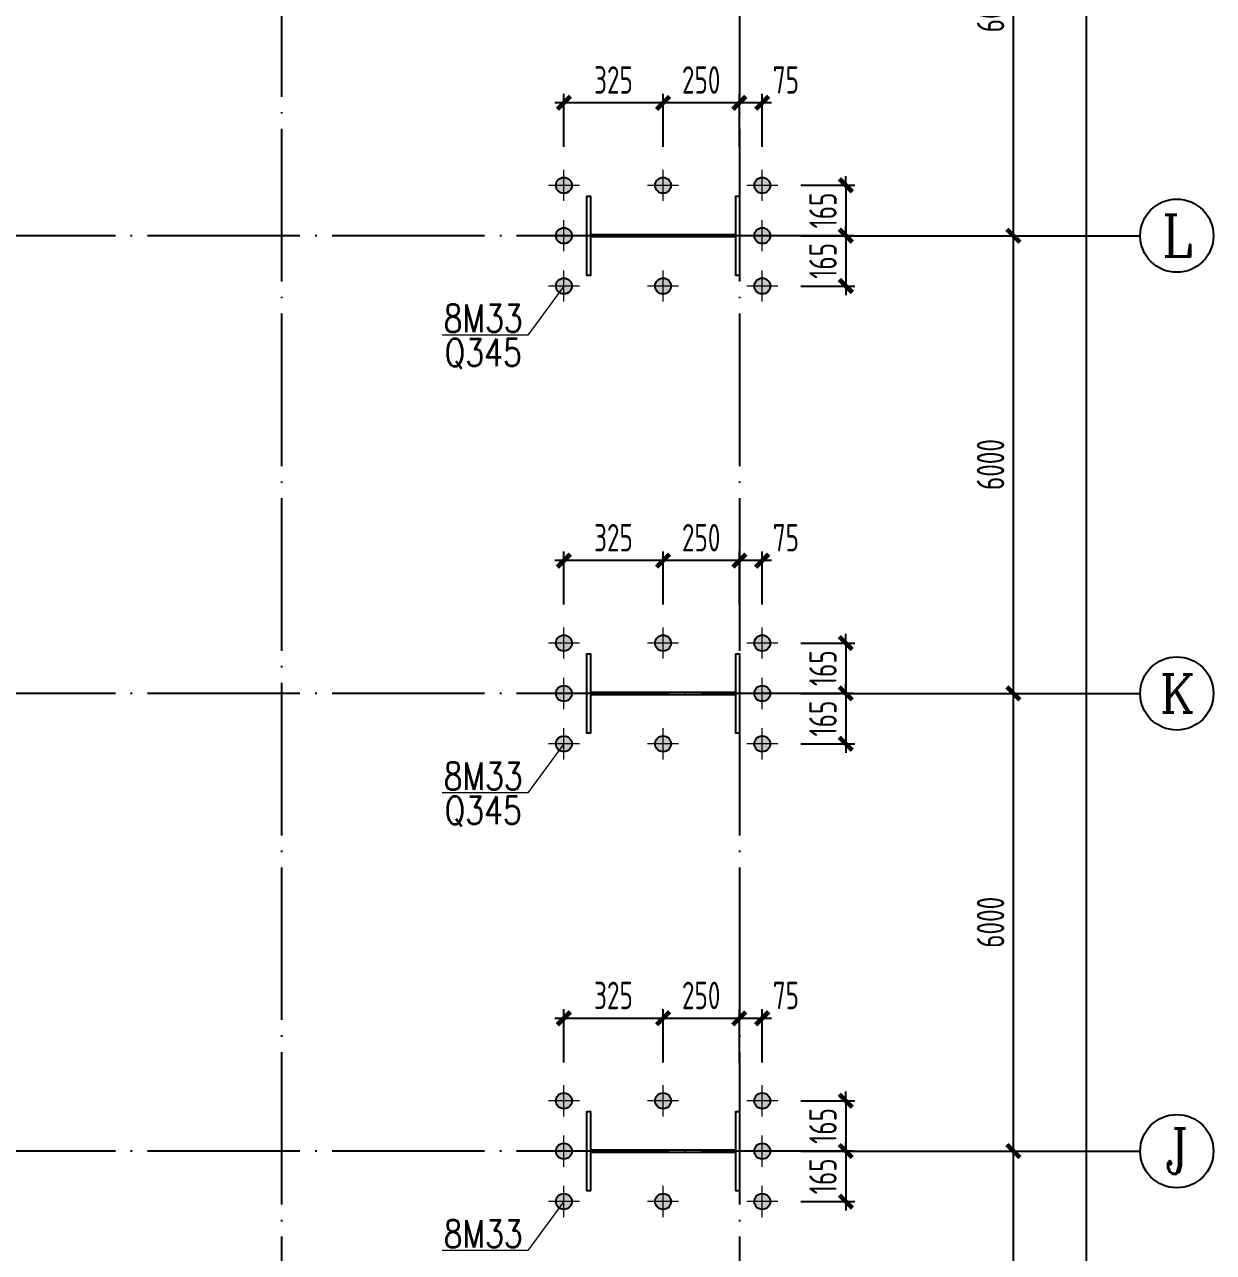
# Model space of a CAD drawing. Extents: x -1389621 to 57380, y -92505 to 283644.
# Drawn here: x -346033 to -330448, y 123739 to 139834 of the extents above; entities that cross this region are included whole.
import ezdxf
from ezdxf.enums import TextEntityAlignment as Align

# ---------------------------------------------------------------- set-up
doc = ezdxf.new("R2010")
doc.units = 0
doc.header["$LTSCALE"] = 100
doc.header["$MEASUREMENT"] = 0
doc.linetypes.add('CENTERX2', pattern=[101.6, 63.5, -12.7, 12.7, -12.7])
doc.linetypes.add('DOTE', pattern=[2.42, 2, -0.2, 0.02, -0.2])
doc.layers.get('0').update_dxf_attribs({"linetype": 'CONTINUOUS'})
doc.layers.get('Defpoints').update_dxf_attribs({"linetype": 'CONTINUOUS'})
for name, color, linetype in [('11000', 4, 'CONTINUOUS'), ('AXIS', 3, 'CONTINUOUS'), ('AXIS_TEXT', 7, 'CONTINUOUS'), ('DIM', 3, 'CONTINUOUS'), ('DOTE', 1, 'DOTE'), ('PUB_DIM', 3, 'CONTINUOUS'), ('柱子', 3, 'CONTINUOUS')]:
    doc.layers.add(name, color=color, linetype=linetype)
doc.layers.add('PUB_TEXT', color=7, linetype='CONTINUOUS', lineweight=15)
doc.layers.add('轴线', color=1, linetype='CENTERX2', lineweight=13)
doc.styles.add('_TCH_AXIS', font='COMPLEX', dxfattribs={"bigfont": 'GBCBIG'})
doc.styles.add('COMPLEX', font='COMPLEX')
doc.styles.add('hztxt', font='txt', dxfattribs={"width": 0.7, "height": 10, "bigfont": 'hztxt.shx'})
doc.styles.add('TSSD_Dimension', font='tssdeng.shx', dxfattribs={"width": 0.7, "bigfont": 'hztxt.shx'})
doc.dimstyles.new('TSSD_100_100', dxfattribs={"dimtxt": 300, "dimasz": 100, "dimexe": 100, "dimexo": 250, "dimgap": 100, "dimtad": 1, "dimdec": 0, "dimzin": 0, "dimdsep": 46, "dimtxsty": 'TSSD_Dimension', "dimblk": 'ARCHTICK', "dimblk1": 'ARCHTICK', "dimblk2": 'ARCHTICK', "dimcen": 0, "dimdle": 100, "dimclrt": 7, "dimadec": 0, "dimazin": 0, "dimtfac": 1, "dimtdec": 0, "dimtix": 1, "dimtmove": 2, "dimatfit": 3, "dimfxl": 0, "dimtolj": 1, "dimtzin": 0, "dimarcsym": 0})

# ---------------------------------------------------------------- blocks, each defined once
blk = doc.blocks.new('_ArchTick')
at = {"color": 0, "linetype": 'ByBlock'}
blk.add_lwpolyline([(-0.71, -0.71, 0.5, 0.5, 0), (0.71, 0.71, 0.5, 0.5, 0)], format="xyseb", dxfattribs=at)
blk = doc.blocks.new('*D458')
at = {"layer": 'Defpoints', "color": 0, "ltscale": 100}
for p in [(-335163, 125067), (-333070, 125067), (-335163, 119067)]:
    blk.add_point(p, dxfattribs=at)
at = {"layer": 'DIM', "color": 0, "lineweight": -2, "ltscale": 100}
for p, q in [((-334863, 125067), (-332950, 125067)), ((-333070, 118947), (-333070, 125187)), ((-334863, 119067), (-332950, 119067))]:
    blk.add_line(p, q, dxfattribs=at)
at = {"layer": 'DIM', "color": 0, "lineweight": -2, "ltscale": 100, "xscale": 120, "yscale": 120, "zscale": 120}
for p, rotation in [((-333070, 125067), 90), ((-333070, 119067), 270)]:
    blk.add_blockref('_ArchTick', p, dxfattribs=dict(at, rotation=rotation))
at = {"layer": 'DIM', "color": 7, "ltscale": 100, "insert": (-333370, 122067), "char_height": 360, "attachment_point": 5, "rotation": 90, "style": 'TSSD_Dimension'}
blk.add_mtext('\\A1;6000', dxfattribs=at)
blk = doc.blocks.new('*D459')
at = {"layer": 'Defpoints', "color": 0, "ltscale": 100}
for p in [(-335163, 131067), (-333070, 131067), (-335163, 125067)]:
    blk.add_point(p, dxfattribs=at)
at = {"layer": 'DIM', "color": 0, "lineweight": -2, "ltscale": 100}
for p, q in [((-333070, 124947), (-333070, 131187)), ((-334863, 131067), (-332950, 131067)), ((-334863, 125067), (-332950, 125067))]:
    blk.add_line(p, q, dxfattribs=at)
at = {"layer": 'DIM', "color": 0, "lineweight": -2, "ltscale": 100, "xscale": 120, "yscale": 120, "zscale": 120}
for p, rotation in [((-333070, 131067), 90), ((-333070, 125067), 270)]:
    blk.add_blockref('_ArchTick', p, dxfattribs=dict(at, rotation=rotation))
at = {"layer": 'DIM', "color": 7, "ltscale": 100, "insert": (-333370, 128067), "char_height": 360, "attachment_point": 5, "rotation": 90, "style": 'TSSD_Dimension'}
blk.add_mtext('\\A1;6000', dxfattribs=at)
blk = doc.blocks.new('*D460')
at = {"layer": 'Defpoints', "color": 0, "ltscale": 100}
for p in [(-335163, 137067), (-333070, 137067), (-335163, 131067)]:
    blk.add_point(p, dxfattribs=at)
at = {"layer": 'DIM', "color": 0, "lineweight": -2, "ltscale": 100}
for p, q in [((-333070, 130947), (-333070, 137187)), ((-334863, 137067), (-332950, 137067)), ((-334863, 131067), (-332950, 131067))]:
    blk.add_line(p, q, dxfattribs=at)
at = {"layer": 'DIM', "color": 0, "lineweight": -2, "ltscale": 100, "xscale": 120, "yscale": 120, "zscale": 120}
for p, rotation in [((-333070, 137067), 90), ((-333070, 131067), 270)]:
    blk.add_blockref('_ArchTick', p, dxfattribs=dict(at, rotation=rotation))
at = {"layer": 'DIM', "color": 7, "ltscale": 100, "insert": (-333370, 134067), "char_height": 360, "attachment_point": 5, "rotation": 90, "style": 'TSSD_Dimension'}
blk.add_mtext('\\A1;6000', dxfattribs=at)
blk = doc.blocks.new('*D461')
at = {"layer": 'Defpoints', "color": 0, "ltscale": 100}
for p in [(-335163, 143067), (-333070, 143067), (-335163, 137067)]:
    blk.add_point(p, dxfattribs=at)
at = {"layer": 'DIM', "color": 0, "lineweight": -2, "ltscale": 100}
for p, q in [((-333070, 136947), (-333070, 143187)), ((-334863, 143067), (-332950, 143067)), ((-334863, 137067), (-332950, 137067))]:
    blk.add_line(p, q, dxfattribs=at)
at = {"layer": 'DIM', "color": 0, "lineweight": -2, "ltscale": 100, "xscale": 120, "yscale": 120, "zscale": 120}
for p, rotation in [((-333070, 143067), 90), ((-333070, 137067), 270)]:
    blk.add_blockref('_ArchTick', p, dxfattribs=dict(at, rotation=rotation))
at = {"layer": 'DIM', "color": 7, "ltscale": 100, "insert": (-333370, 140067), "char_height": 360, "attachment_point": 5, "rotation": 90, "style": 'TSSD_Dimension'}
blk.add_mtext('\\A1;6000', dxfattribs=at)
blk = doc.blocks.new('*D463')
at = {"layer": 'Defpoints', "color": 0, "ltscale": 100}
for p in [(-335403, 149067), (-332110, 149067), (-335403, 77067)]:
    blk.add_point(p, dxfattribs=at)
at = {"layer": 'DIM', "color": 0, "lineweight": -2, "ltscale": 100}
for p, q in [((-335103, 149067), (-331990, 149067)), ((-332110, 76947), (-332110, 149187)), ((-335103, 77067), (-331990, 77067))]:
    blk.add_line(p, q, dxfattribs=at)
at = {"layer": 'DIM', "color": 0, "lineweight": -2, "ltscale": 100, "xscale": 120, "yscale": 120, "zscale": 120}
for p, rotation in [((-332110, 149067), 90), ((-332110, 77067), 270)]:
    blk.add_blockref('_ArchTick', p, dxfattribs=dict(at, rotation=rotation))
at = {"layer": 'DIM', "color": 7, "ltscale": 100, "insert": (-332410, 113067), "char_height": 360, "attachment_point": 5, "rotation": 90, "style": 'TSSD_Dimension'}
blk.add_mtext('\\A1;72000', dxfattribs=at)
blk = doc.blocks.new('_AXISO')
blk.add_circle((0, 0), 0.5)
at = {"layer": 'AXIS_TEXT', "style": 'COMPLEX', "width": 1.041667}
blk.add_attdef('A', text='', height=0.56, dxfattribs=at).set_placement((-0.25, -0.28), (0.25, -0.28), align=Align.FIT)
blk = doc.blocks.new('*D599')
at = {"layer": 'Defpoints', "color": 0, "ltscale": 100}
for p in [(-336159, 125727), (-336159, 125067), (-335267, 125067)]:
    blk.add_point(p, dxfattribs=at)
at = {"layer": 'DIM', "color": 0, "lineweight": -2, "ltscale": 100}
for p, q in [((-335859, 125727), (-335147, 125727)), ((-335267, 125727), (-335267, 125847)), ((-335267, 125727), (-335267, 125067)), ((-335859, 125067), (-335147, 125067)), ((-335267, 125067), (-335267, 124947))]:
    blk.add_line(p, q, dxfattribs=at)
at = {"layer": 'DIM', "color": 0, "lineweight": -2, "ltscale": 100, "xscale": 120, "yscale": 120, "zscale": 120}
for p, rotation in [((-335267, 125727), 270), ((-335267, 125067), 90)]:
    blk.add_blockref('_ArchTick', p, dxfattribs=dict(at, rotation=rotation))
at = {"layer": 'DIM', "color": 7, "ltscale": 100, "insert": (-335567, 125397), "char_height": 360, "attachment_point": 5, "rotation": 90, "style": 'TSSD_Dimension'}
blk.add_mtext('\\A1;165', dxfattribs=at)
blk = doc.blocks.new('*D600')
at = {"layer": 'Defpoints', "color": 0, "ltscale": 100}
for p in [(-336663, 126808), (-336663, 125931), (-336363, 125931)]:
    blk.add_point(p, dxfattribs=at)
at = {"layer": 'DIM', "color": 0, "lineweight": -2, "ltscale": 100}
for p, q in [((-336663, 126231), (-336663, 126928)), ((-336363, 126231), (-336363, 126928)), ((-336243, 126808), (-336783, 126808))]:
    blk.add_line(p, q, dxfattribs=at)
at = {"layer": 'DIM', "color": 0, "lineweight": -2, "ltscale": 100, "xscale": 120, "yscale": 120, "zscale": 120, "rotation": 180}
blk.add_blockref('_ArchTick', (-336663, 126808), dxfattribs=at)
at = {"layer": 'DIM', "color": 0, "lineweight": -2, "ltscale": 100, "xscale": 120, "yscale": 120, "zscale": 120}
blk.add_blockref('_ArchTick', (-336363, 126808), dxfattribs=at)
at = {"layer": 'DIM', "color": 7, "ltscale": 100, "insert": (-336053, 127108), "char_height": 360, "attachment_point": 5, "style": 'TSSD_Dimension'}
blk.add_mtext('\\A1;75', dxfattribs=at)
blk = doc.blocks.new('*D601')
at = {"layer": 'Defpoints', "color": 0, "ltscale": 100}
for p in [(-337663, 126808), (-337663, 125931), (-336663, 125931)]:
    blk.add_point(p, dxfattribs=at)
at = {"layer": 'DIM', "color": 0, "lineweight": -2, "ltscale": 100}
for p, q in [((-337663, 126231), (-337663, 126928)), ((-336663, 126231), (-336663, 126928)), ((-336543, 126808), (-337783, 126808))]:
    blk.add_line(p, q, dxfattribs=at)
at = {"layer": 'DIM', "color": 0, "lineweight": -2, "ltscale": 100, "xscale": 120, "yscale": 120, "zscale": 120, "rotation": 180}
blk.add_blockref('_ArchTick', (-337663, 126808), dxfattribs=at)
at = {"layer": 'DIM', "color": 0, "lineweight": -2, "ltscale": 100, "xscale": 120, "yscale": 120, "zscale": 120}
blk.add_blockref('_ArchTick', (-336663, 126808), dxfattribs=at)
at = {"layer": 'DIM', "color": 7, "ltscale": 100, "insert": (-337163, 127108), "char_height": 360, "attachment_point": 5, "style": 'TSSD_Dimension'}
blk.add_mtext('\\A1;250', dxfattribs=at)
blk = doc.blocks.new('*D602')
at = {"layer": 'Defpoints', "color": 0, "ltscale": 100}
for p in [(-338963, 126808), (-338963, 125931), (-337663, 125931)]:
    blk.add_point(p, dxfattribs=at)
at = {"layer": 'DIM', "color": 0, "lineweight": -2, "ltscale": 100}
for p, q in [((-338963, 126231), (-338963, 126928)), ((-337663, 126231), (-337663, 126928)), ((-337543, 126808), (-339083, 126808))]:
    blk.add_line(p, q, dxfattribs=at)
at = {"layer": 'DIM', "color": 0, "lineweight": -2, "ltscale": 100, "xscale": 120, "yscale": 120, "zscale": 120, "rotation": 180}
blk.add_blockref('_ArchTick', (-338963, 126808), dxfattribs=at)
at = {"layer": 'DIM', "color": 0, "lineweight": -2, "ltscale": 100, "xscale": 120, "yscale": 120, "zscale": 120}
blk.add_blockref('_ArchTick', (-337663, 126808), dxfattribs=at)
at = {"layer": 'DIM', "color": 7, "ltscale": 100, "insert": (-338313, 127108), "char_height": 360, "attachment_point": 5, "style": 'TSSD_Dimension'}
blk.add_mtext('\\A1;325', dxfattribs=at)
blk = doc.blocks.new('*D603')
at = {"layer": 'Defpoints', "color": 0, "ltscale": 100}
for p in [(-336159, 125067), (-336159, 124407), (-335267, 124407)]:
    blk.add_point(p, dxfattribs=at)
at = {"layer": 'DIM', "color": 0, "lineweight": -2, "ltscale": 100}
for p, q in [((-335859, 125067), (-335147, 125067)), ((-335267, 125067), (-335267, 125187)), ((-335267, 125067), (-335267, 124407)), ((-335859, 124407), (-335147, 124407)), ((-335267, 124407), (-335267, 124287))]:
    blk.add_line(p, q, dxfattribs=at)
at = {"layer": 'DIM', "color": 0, "lineweight": -2, "ltscale": 100, "xscale": 120, "yscale": 120, "zscale": 120}
for p, rotation in [((-335267, 125067), 270), ((-335267, 124407), 90)]:
    blk.add_blockref('_ArchTick', p, dxfattribs=dict(at, rotation=rotation))
at = {"layer": 'DIM', "color": 7, "ltscale": 100, "insert": (-335567, 124737), "char_height": 360, "attachment_point": 5, "rotation": 90, "style": 'TSSD_Dimension'}
blk.add_mtext('\\A1;165', dxfattribs=at)
blk = doc.blocks.new('*D613')
at = {"layer": 'Defpoints', "color": 0, "ltscale": 100}
for p in [(-336159, 131727), (-336159, 131067), (-335267, 131067)]:
    blk.add_point(p, dxfattribs=at)
at = {"layer": 'DIM', "color": 0, "lineweight": -2, "ltscale": 100}
for p, q in [((-335267, 131727), (-335267, 131847)), ((-335859, 131727), (-335147, 131727)), ((-335267, 131727), (-335267, 131067)), ((-335859, 131067), (-335147, 131067)), ((-335267, 131067), (-335267, 130947))]:
    blk.add_line(p, q, dxfattribs=at)
at = {"layer": 'DIM', "color": 0, "lineweight": -2, "ltscale": 100, "xscale": 120, "yscale": 120, "zscale": 120}
for p, rotation in [((-335267, 131727), 270), ((-335267, 131067), 90)]:
    blk.add_blockref('_ArchTick', p, dxfattribs=dict(at, rotation=rotation))
at = {"layer": 'DIM', "color": 7, "ltscale": 100, "insert": (-335567, 131397), "char_height": 360, "attachment_point": 5, "rotation": 90, "style": 'TSSD_Dimension'}
blk.add_mtext('\\A1;165', dxfattribs=at)
blk = doc.blocks.new('*D614')
at = {"layer": 'Defpoints', "color": 0, "ltscale": 100}
for p in [(-336663, 132808), (-336663, 131931), (-336363, 131931)]:
    blk.add_point(p, dxfattribs=at)
at = {"layer": 'DIM', "color": 0, "lineweight": -2, "ltscale": 100}
for p, q in [((-336243, 132808), (-336783, 132808)), ((-336663, 132231), (-336663, 132928)), ((-336363, 132231), (-336363, 132928))]:
    blk.add_line(p, q, dxfattribs=at)
at = {"layer": 'DIM', "color": 0, "lineweight": -2, "ltscale": 100, "xscale": 120, "yscale": 120, "zscale": 120, "rotation": 180}
blk.add_blockref('_ArchTick', (-336663, 132808), dxfattribs=at)
at = {"layer": 'DIM', "color": 0, "lineweight": -2, "ltscale": 100, "xscale": 120, "yscale": 120, "zscale": 120}
blk.add_blockref('_ArchTick', (-336363, 132808), dxfattribs=at)
at = {"layer": 'DIM', "color": 7, "ltscale": 100, "insert": (-336053, 133108), "char_height": 360, "attachment_point": 5, "style": 'TSSD_Dimension'}
blk.add_mtext('\\A1;75', dxfattribs=at)
blk = doc.blocks.new('*D615')
at = {"layer": 'Defpoints', "color": 0, "ltscale": 100}
for p in [(-337663, 132808), (-337663, 131931), (-336663, 131931)]:
    blk.add_point(p, dxfattribs=at)
at = {"layer": 'DIM', "color": 0, "lineweight": -2, "ltscale": 100}
for p, q in [((-336543, 132808), (-337783, 132808)), ((-337663, 132231), (-337663, 132928)), ((-336663, 132231), (-336663, 132928))]:
    blk.add_line(p, q, dxfattribs=at)
at = {"layer": 'DIM', "color": 0, "lineweight": -2, "ltscale": 100, "xscale": 120, "yscale": 120, "zscale": 120, "rotation": 180}
blk.add_blockref('_ArchTick', (-337663, 132808), dxfattribs=at)
at = {"layer": 'DIM', "color": 0, "lineweight": -2, "ltscale": 100, "xscale": 120, "yscale": 120, "zscale": 120}
blk.add_blockref('_ArchTick', (-336663, 132808), dxfattribs=at)
at = {"layer": 'DIM', "color": 7, "ltscale": 100, "insert": (-337163, 133108), "char_height": 360, "attachment_point": 5, "style": 'TSSD_Dimension'}
blk.add_mtext('\\A1;250', dxfattribs=at)
blk = doc.blocks.new('*D616')
at = {"layer": 'Defpoints', "color": 0, "ltscale": 100}
for p in [(-338963, 132808), (-338963, 131931), (-337663, 131931)]:
    blk.add_point(p, dxfattribs=at)
at = {"layer": 'DIM', "color": 0, "lineweight": -2, "ltscale": 100}
for p, q in [((-337543, 132808), (-339083, 132808)), ((-338963, 132231), (-338963, 132928)), ((-337663, 132231), (-337663, 132928))]:
    blk.add_line(p, q, dxfattribs=at)
at = {"layer": 'DIM', "color": 0, "lineweight": -2, "ltscale": 100, "xscale": 120, "yscale": 120, "zscale": 120, "rotation": 180}
blk.add_blockref('_ArchTick', (-338963, 132808), dxfattribs=at)
at = {"layer": 'DIM', "color": 0, "lineweight": -2, "ltscale": 100, "xscale": 120, "yscale": 120, "zscale": 120}
blk.add_blockref('_ArchTick', (-337663, 132808), dxfattribs=at)
at = {"layer": 'DIM', "color": 7, "ltscale": 100, "insert": (-338313, 133108), "char_height": 360, "attachment_point": 5, "style": 'TSSD_Dimension'}
blk.add_mtext('\\A1;325', dxfattribs=at)
blk = doc.blocks.new('*D617')
at = {"layer": 'Defpoints', "color": 0, "ltscale": 100}
for p in [(-336159, 131067), (-336159, 130407), (-335267, 130407)]:
    blk.add_point(p, dxfattribs=at)
at = {"layer": 'DIM', "color": 0, "lineweight": -2, "ltscale": 100}
for p, q in [((-335267, 131067), (-335267, 131187)), ((-335859, 131067), (-335147, 131067)), ((-335267, 131067), (-335267, 130407)), ((-335859, 130407), (-335147, 130407)), ((-335267, 130407), (-335267, 130287))]:
    blk.add_line(p, q, dxfattribs=at)
at = {"layer": 'DIM', "color": 0, "lineweight": -2, "ltscale": 100, "xscale": 120, "yscale": 120, "zscale": 120}
for p, rotation in [((-335267, 131067), 270), ((-335267, 130407), 90)]:
    blk.add_blockref('_ArchTick', p, dxfattribs=dict(at, rotation=rotation))
at = {"layer": 'DIM', "color": 7, "ltscale": 100, "insert": (-335567, 130737), "char_height": 360, "attachment_point": 5, "rotation": 90, "style": 'TSSD_Dimension'}
blk.add_mtext('\\A1;165', dxfattribs=at)
blk = doc.blocks.new('*D627')
at = {"layer": 'Defpoints', "color": 0, "ltscale": 100}
for p in [(-336159, 137727), (-336159, 137067), (-335267, 137067)]:
    blk.add_point(p, dxfattribs=at)
at = {"layer": 'DIM', "color": 0, "lineweight": -2, "ltscale": 100}
for p, q in [((-335267, 137727), (-335267, 137847)), ((-335859, 137727), (-335147, 137727)), ((-335267, 137727), (-335267, 137067)), ((-335859, 137067), (-335147, 137067)), ((-335267, 137067), (-335267, 136947))]:
    blk.add_line(p, q, dxfattribs=at)
at = {"layer": 'DIM', "color": 0, "lineweight": -2, "ltscale": 100, "xscale": 120, "yscale": 120, "zscale": 120}
for p, rotation in [((-335267, 137727), 270), ((-335267, 137067), 90)]:
    blk.add_blockref('_ArchTick', p, dxfattribs=dict(at, rotation=rotation))
at = {"layer": 'DIM', "color": 7, "ltscale": 100, "insert": (-335567, 137397), "char_height": 360, "attachment_point": 5, "rotation": 90, "style": 'TSSD_Dimension'}
blk.add_mtext('\\A1;165', dxfattribs=at)
blk = doc.blocks.new('*D628')
at = {"layer": 'Defpoints', "color": 0, "ltscale": 100}
for p in [(-336663, 138808), (-336663, 137931), (-336363, 137931)]:
    blk.add_point(p, dxfattribs=at)
at = {"layer": 'DIM', "color": 0, "lineweight": -2, "ltscale": 100}
for p, q in [((-336663, 138231), (-336663, 138928)), ((-336363, 138231), (-336363, 138928)), ((-336243, 138808), (-336783, 138808))]:
    blk.add_line(p, q, dxfattribs=at)
at = {"layer": 'DIM', "color": 0, "lineweight": -2, "ltscale": 100, "xscale": 120, "yscale": 120, "zscale": 120, "rotation": 180}
blk.add_blockref('_ArchTick', (-336663, 138808), dxfattribs=at)
at = {"layer": 'DIM', "color": 0, "lineweight": -2, "ltscale": 100, "xscale": 120, "yscale": 120, "zscale": 120}
blk.add_blockref('_ArchTick', (-336363, 138808), dxfattribs=at)
at = {"layer": 'DIM', "color": 7, "ltscale": 100, "insert": (-336053, 139108), "char_height": 360, "attachment_point": 5, "style": 'TSSD_Dimension'}
blk.add_mtext('\\A1;75', dxfattribs=at)
blk = doc.blocks.new('*D629')
at = {"layer": 'Defpoints', "color": 0, "ltscale": 100}
for p in [(-337663, 138808), (-337663, 137931), (-336663, 137931)]:
    blk.add_point(p, dxfattribs=at)
at = {"layer": 'DIM', "color": 0, "lineweight": -2, "ltscale": 100}
for p, q in [((-337663, 138231), (-337663, 138928)), ((-336663, 138231), (-336663, 138928)), ((-336543, 138808), (-337783, 138808))]:
    blk.add_line(p, q, dxfattribs=at)
at = {"layer": 'DIM', "color": 0, "lineweight": -2, "ltscale": 100, "xscale": 120, "yscale": 120, "zscale": 120, "rotation": 180}
blk.add_blockref('_ArchTick', (-337663, 138808), dxfattribs=at)
at = {"layer": 'DIM', "color": 0, "lineweight": -2, "ltscale": 100, "xscale": 120, "yscale": 120, "zscale": 120}
blk.add_blockref('_ArchTick', (-336663, 138808), dxfattribs=at)
at = {"layer": 'DIM', "color": 7, "ltscale": 100, "insert": (-337163, 139108), "char_height": 360, "attachment_point": 5, "style": 'TSSD_Dimension'}
blk.add_mtext('\\A1;250', dxfattribs=at)
blk = doc.blocks.new('*D630')
at = {"layer": 'Defpoints', "color": 0, "ltscale": 100}
for p in [(-338963, 138808), (-338963, 137931), (-337663, 137931)]:
    blk.add_point(p, dxfattribs=at)
at = {"layer": 'DIM', "color": 0, "lineweight": -2, "ltscale": 100}
for p, q in [((-338963, 138231), (-338963, 138928)), ((-337663, 138231), (-337663, 138928)), ((-337543, 138808), (-339083, 138808))]:
    blk.add_line(p, q, dxfattribs=at)
at = {"layer": 'DIM', "color": 0, "lineweight": -2, "ltscale": 100, "xscale": 120, "yscale": 120, "zscale": 120, "rotation": 180}
blk.add_blockref('_ArchTick', (-338963, 138808), dxfattribs=at)
at = {"layer": 'DIM', "color": 0, "lineweight": -2, "ltscale": 100, "xscale": 120, "yscale": 120, "zscale": 120}
blk.add_blockref('_ArchTick', (-337663, 138808), dxfattribs=at)
at = {"layer": 'DIM', "color": 7, "ltscale": 100, "insert": (-338313, 139108), "char_height": 360, "attachment_point": 5, "style": 'TSSD_Dimension'}
blk.add_mtext('\\A1;325', dxfattribs=at)
blk = doc.blocks.new('*D631')
at = {"layer": 'Defpoints', "color": 0, "ltscale": 100}
for p in [(-336159, 137067), (-336159, 136407), (-335267, 136407)]:
    blk.add_point(p, dxfattribs=at)
at = {"layer": 'DIM', "color": 0, "lineweight": -2, "ltscale": 100}
for p, q in [((-335267, 137067), (-335267, 137187)), ((-335859, 137067), (-335147, 137067)), ((-335267, 137067), (-335267, 136407)), ((-335859, 136407), (-335147, 136407)), ((-335267, 136407), (-335267, 136287))]:
    blk.add_line(p, q, dxfattribs=at)
at = {"layer": 'DIM', "color": 0, "lineweight": -2, "ltscale": 100, "xscale": 120, "yscale": 120, "zscale": 120}
for p, rotation in [((-335267, 137067), 270), ((-335267, 136407), 90)]:
    blk.add_blockref('_ArchTick', p, dxfattribs=dict(at, rotation=rotation))
at = {"layer": 'DIM', "color": 7, "ltscale": 100, "insert": (-335567, 136737), "char_height": 360, "attachment_point": 5, "rotation": 90, "style": 'TSSD_Dimension'}
blk.add_mtext('\\A1;165', dxfattribs=at)

msp = doc.modelspace()

# ---------------------------------------------------------------- hatches: boundary and pattern name
h = msp.add_hatch(color=256)
edge = h.paths.add_edge_path()
edge.add_arc((-338962.633, 137726.574), 104, 0, 360)
h = msp.add_hatch(color=256)
edge = h.paths.add_edge_path()
edge.add_arc((-337662.633, 137726.574), 104, 0, 360)
h = msp.add_hatch(color=256)
edge = h.paths.add_edge_path()
edge.add_arc((-336362.633, 137726.574), 104, 0, 360)
h = msp.add_hatch(color=256)
edge = h.paths.add_edge_path()
edge.add_arc((-338962.633, 137066.574), 104, 0, 360)
h = msp.add_hatch(color=256)
edge = h.paths.add_edge_path()
edge.add_arc((-336362.633, 137066.574), 104, 0, 360)
h = msp.add_hatch(color=256)
edge = h.paths.add_edge_path()
edge.add_arc((-338962.633, 136406.574), 104, 0, 360)
h = msp.add_hatch(color=256)
edge = h.paths.add_edge_path()
edge.add_arc((-337662.633, 136406.574), 104, 0, 360)
h = msp.add_hatch(color=256)
edge = h.paths.add_edge_path()
edge.add_arc((-336362.633, 136406.574), 104, 0, 360)
h = msp.add_hatch(color=256)
edge = h.paths.add_edge_path()
edge.add_arc((-338962.633, 131726.574), 104, 0, 360)
h = msp.add_hatch(color=256)
edge = h.paths.add_edge_path()
edge.add_arc((-337662.633, 131726.574), 104, 0, 360)
h = msp.add_hatch(color=256)
edge = h.paths.add_edge_path()
edge.add_arc((-336362.633, 131726.574), 104, 0, 360)
h = msp.add_hatch(color=256)
edge = h.paths.add_edge_path()
edge.add_arc((-338962.633, 131066.574), 104, 0, 360)
h = msp.add_hatch(color=256)
edge = h.paths.add_edge_path()
edge.add_arc((-336362.633, 131066.574), 104, 0, 360)
h = msp.add_hatch(color=256)
edge = h.paths.add_edge_path()
edge.add_arc((-338962.633, 130406.574), 104, 0, 360)
h = msp.add_hatch(color=256)
edge = h.paths.add_edge_path()
edge.add_arc((-337662.633, 130406.574), 104, 0, 360)
h = msp.add_hatch(color=256)
edge = h.paths.add_edge_path()
edge.add_arc((-336362.633, 130406.574), 104, 0, 360)
h = msp.add_hatch(color=256)
edge = h.paths.add_edge_path()
edge.add_arc((-338962.633, 125726.574), 104, 0, 360)
h = msp.add_hatch(color=256)
edge = h.paths.add_edge_path()
edge.add_arc((-337662.633, 125726.574), 104, 0, 360)
h = msp.add_hatch(color=256)
edge = h.paths.add_edge_path()
edge.add_arc((-336362.633, 125726.574), 104, 0, 360)
h = msp.add_hatch(color=256)
edge = h.paths.add_edge_path()
edge.add_arc((-338962.633, 125066.574), 104, 0, 360)
h = msp.add_hatch(color=256)
edge = h.paths.add_edge_path()
edge.add_arc((-336362.633, 125066.574), 104, 0, 360)
h = msp.add_hatch(color=256)
edge = h.paths.add_edge_path()
edge.add_arc((-338962.633, 124406.574), 104, 0, 360)
h = msp.add_hatch(color=256)
edge = h.paths.add_edge_path()
edge.add_arc((-337662.633, 124406.574), 104, 0, 360)
h = msp.add_hatch(color=256)
edge = h.paths.add_edge_path()
edge.add_arc((-336362.633, 124406.574), 104, 0, 360)

# ---------------------------------------------------------------- linework, layer by layer
at = {"layer": '11000'}
for centre in [(-338962.633, 137726.574), (-337662.633, 137726.574), (-336362.633, 137726.574), (-338962.633, 137066.574), (-336362.633, 137066.574), (-338962.633, 136406.574), (-337662.633, 136406.574), (-336362.633, 136406.574), (-338962.633, 131726.574), (-337662.633, 131726.574), (-336362.633, 131726.574), (-338962.633, 131066.574), (-336362.633, 131066.574), (-338962.633, 130406.574), (-337662.633, 130406.574), (-336362.633, 130406.574), (-338962.633, 125726.574), (-337662.633, 125726.574), (-336362.633, 125726.574), (-338962.633, 125066.574), (-336362.633, 125066.574), (-338962.633, 124406.574), (-337662.633, 124406.574), (-336362.633, 124406.574)]:
    msp.add_circle(centre, 104, dxfattribs=at)
at = {"layer": 'AXIS'}
for p, q in [((-335162.633, 137066.574), (-331408.024, 137066.574)), ((-335162.633, 131066.574), (-331408.024, 131066.574)), ((-335162.633, 125066.574), (-331408.024, 125066.574))]:
    msp.add_line(p, q, dxfattribs=at)
at = {"layer": 'DOTE', "linetype": 'DOTE', "ltscale": 10}
for p, q in [((-342662.633, 150566.574), (-342662.633, 75566.574)), ((-336662.633, 150566.574), (-336662.633, 75566.574)), ((-335162.633, 137066.574), (-376584.631, 137066.574)), ((-335162.633, 131066.574), (-376584.631, 131066.574)), ((-335162.633, 125066.574), (-376584.631, 125066.574))]:
    msp.add_line(p, q, dxfattribs=at)
at = {"layer": 'PUB_TEXT'}
for p, q in [((-338962.633, 136406.574), (-339433.902, 135763.667)), ((-339433.902, 135763.667), (-340559.554, 135763.667)), ((-338962.633, 130406.574), (-339433.902, 129763.667)), ((-339433.902, 129763.667), (-340559.554, 129763.667)), ((-338962.633, 124406.574), (-339433.902, 123763.667)), ((-339433.902, 123763.667), (-340559.554, 123763.667))]:
    msp.add_line(p, q, dxfattribs=at)
at = {"layer": '柱子', "ltscale": 100}
for points in [[(-338614.633, 137050.574), (-338614.633, 136546.574), (-338662.633, 136546.574), (-338662.633, 137586.574), (-338614.633, 137586.574), (-338614.633, 137082.574), (-336710.633, 137082.574), (-336710.633, 137586.574), (-336662.633, 137586.574), (-336662.633, 136546.574), (-336710.633, 136546.574), (-336710.633, 137050.574)], [(-338614.633, 131050.574), (-338614.633, 130546.574), (-338662.633, 130546.574), (-338662.633, 131586.574), (-338614.633, 131586.574), (-338614.633, 131082.574), (-336710.633, 131082.574), (-336710.633, 131586.574), (-336662.633, 131586.574), (-336662.633, 130546.574), (-336710.633, 130546.574), (-336710.633, 131050.574)], [(-338614.633, 125050.574), (-338614.633, 124546.574), (-338662.633, 124546.574), (-338662.633, 125586.574), (-338614.633, 125586.574), (-338614.633, 125082.574), (-336710.633, 125082.574), (-336710.633, 125586.574), (-336662.633, 125586.574), (-336662.633, 124546.574), (-336710.633, 124546.574), (-336710.633, 125050.574)]]:
    msp.add_lwpolyline(points, close=True, dxfattribs=at)
at = {"layer": '轴线'}
for p, q in [((-338962.633, 137522.574), (-338962.633, 137930.574)), ((-337662.633, 137522.574), (-337662.633, 137930.574)), ((-336362.633, 137522.574), (-336362.633, 137930.574)), ((-338758.633, 137726.574), (-339166.633, 137726.574)), ((-337458.633, 137726.574), (-337866.633, 137726.574)), ((-336158.633, 137726.574), (-336566.633, 137726.574)), ((-338962.633, 136862.574), (-338962.633, 137270.574)), ((-336362.633, 136862.574), (-336362.633, 137270.574)), ((-338758.633, 137066.574), (-339166.633, 137066.574)), ((-336158.633, 137066.574), (-336566.633, 137066.574)), ((-338962.633, 136202.574), (-338962.633, 136610.574)), ((-337662.633, 136202.574), (-337662.633, 136610.574)), ((-336362.633, 136202.574), (-336362.633, 136610.574)), ((-338758.633, 136406.574), (-339166.633, 136406.574)), ((-337458.633, 136406.574), (-337866.633, 136406.574)), ((-336158.633, 136406.574), (-336566.633, 136406.574)), ((-338962.633, 131522.574), (-338962.633, 131930.574)), ((-337662.633, 131522.574), (-337662.633, 131930.574)), ((-336362.633, 131522.574), (-336362.633, 131930.574)), ((-338758.633, 131726.574), (-339166.633, 131726.574)), ((-337458.633, 131726.574), (-337866.633, 131726.574)), ((-336158.633, 131726.574), (-336566.633, 131726.574)), ((-338962.633, 130862.574), (-338962.633, 131270.574)), ((-336362.633, 130862.574), (-336362.633, 131270.574)), ((-338758.633, 131066.574), (-339166.633, 131066.574)), ((-336158.633, 131066.574), (-336566.633, 131066.574)), ((-338962.633, 130202.574), (-338962.633, 130610.574)), ((-337662.633, 130202.574), (-337662.633, 130610.574)), ((-336362.633, 130202.574), (-336362.633, 130610.574)), ((-338758.633, 130406.574), (-339166.633, 130406.574)), ((-337458.633, 130406.574), (-337866.633, 130406.574)), ((-336158.633, 130406.574), (-336566.633, 130406.574)), ((-338962.633, 125522.574), (-338962.633, 125930.574)), ((-337662.633, 125522.574), (-337662.633, 125930.574)), ((-336362.633, 125522.574), (-336362.633, 125930.574)), ((-338758.633, 125726.574), (-339166.633, 125726.574)), ((-337458.633, 125726.574), (-337866.633, 125726.574)), ((-336158.633, 125726.574), (-336566.633, 125726.574)), ((-338962.633, 124862.574), (-338962.633, 125270.574)), ((-336362.633, 124862.574), (-336362.633, 125270.574)), ((-338758.633, 125066.574), (-339166.633, 125066.574)), ((-336158.633, 125066.574), (-336566.633, 125066.574)), ((-338962.633, 124202.574), (-338962.633, 124610.574)), ((-337662.633, 124202.574), (-337662.633, 124610.574)), ((-336362.633, 124202.574), (-336362.633, 124610.574)), ((-338758.633, 124406.574), (-339166.633, 124406.574)), ((-337458.633, 124406.574), (-337866.633, 124406.574)), ((-336158.633, 124406.574), (-336566.633, 124406.574))]:
    msp.add_line(p, q, dxfattribs=at)

# ---------------------------------------------------------------- block references
at = {"layer": 'AXIS'}
ref = msp.add_blockref('_AXISO', (-330928.024, 137066.574), dxfattribs=dict(at, xscale=960, yscale=960, zscale=960))
ref.add_attrib('A', 'L', dxfattribs={"layer": 'AXIS_TEXT', "ltscale": 0.5, "height": 546.829, "style": '_TCH_AXIS'}).set_placement((-331123.32, 136793.159), (-330732.728, 136793.159), align=Align.FIT)
ref = msp.add_blockref('_AXISO', (-330928.024, 131066.574), dxfattribs=dict(at, xscale=960, yscale=960, zscale=960))
ref.add_attrib('A', 'K', dxfattribs={"layer": 'AXIS_TEXT', "ltscale": 0.5, "height": 498.312, "style": '_TCH_AXIS'}).set_placement((-331153.451, 130817.418), (-330702.597, 130817.418), align=Align.FIT)
ref = msp.add_blockref('_AXISO', (-330928.024, 125066.574), dxfattribs=dict(at, xscale=960, yscale=960, zscale=960))
ref.add_attrib('A', 'J', dxfattribs={"layer": 'AXIS_TEXT', "ltscale": 0.5, "height": 595.279, "style": '_TCH_AXIS'}).set_placement((-331083.931, 124768.934), (-330772.118, 124768.934), align=Align.FIT)

# ---------------------------------------------------------------- texts
at = {"layer": 'PUB_DIM', "color": 7, "linetype": 'Continuous', "style": 'hztxt', "width": 0.8}
for s, p in [('8M33', (-340021.046, 135983.608)), ('Q345', (-340021.046, 135517.997)), ('8M33', (-340021.046, 129983.608)), ('Q345', (-340021.046, 129517.997)), ('8M33', (-340021.046, 123983.608))]:
    msp.add_text(s, height=360, dxfattribs=at).set_placement(p, align=Align.MIDDLE)

# ---------------------------------------------------------------- dimensions: what is measured, and where the dimension line sits
at = {"layer": 'DIM', "ltscale": 100}
for p1, p2, distance, picture, middle in [((-335402.633, 77066.574), (-335402.633, 149066.574), -3292.902, '*D463', (-332409.731, 113066.574)), ((-335162.633, 137066.574), (-335162.633, 143066.574), -2092.902, '*D461', (-333369.731, 140066.574)), ((-335162.633, 131066.574), (-335162.633, 137066.574), -2092.902, '*D460', (-333369.731, 134066.574)), ((-335162.633, 125066.574), (-335162.633, 131066.574), -2092.902, '*D459', (-333369.731, 128066.574)), ((-335162.633, 119066.574), (-335162.633, 125066.574), -2092.902, '*D458', (-333369.731, 122066.574))]:
    dim = msp.add_aligned_dim(p1=p1, p2=p2, distance=distance, dimstyle='TSSD_100_100', override={"dimscale": 1.2}, dxfattribs=at)
    dim.commit()
    dim.dimension.update_dxf_attribs({"geometry": picture, "text_midpoint": middle})
for base, p1, p2, angle, text, picture, middle in [((-338962.633, 138807.694), (-337662.633, 137930.574), (-338962.633, 137930.574), 180, '325', '*D630', (-338312.633, 139107.694)), ((-337662.633, 138807.694), (-336662.633, 137930.574), (-337662.633, 137930.574), 180, '250', '*D629', (-337162.633, 139107.694)), ((-335267.452, 137066.574), (-336158.633, 137726.574), (-336158.633, 137066.574), 90, '165', '*D627', (-335567.452, 137396.574)), ((-335267.452, 136406.574), (-336158.633, 137066.574), (-336158.633, 136406.574), 90, '165', '*D631', (-335567.452, 136736.574)), ((-338962.633, 132807.694), (-337662.633, 131930.574), (-338962.633, 131930.574), 180, '325', '*D616', (-338312.633, 133107.694)), ((-337662.633, 132807.694), (-336662.633, 131930.574), (-337662.633, 131930.574), 180, '250', '*D615', (-337162.633, 133107.694)), ((-335267.452, 131066.574), (-336158.633, 131726.574), (-336158.633, 131066.574), 90, '165', '*D613', (-335567.452, 131396.574)), ((-335267.452, 130406.574), (-336158.633, 131066.574), (-336158.633, 130406.574), 90, '165', '*D617', (-335567.452, 130736.574)), ((-338962.633, 126807.694), (-337662.633, 125930.574), (-338962.633, 125930.574), 180, '325', '*D602', (-338312.633, 127107.694)), ((-337662.633, 126807.694), (-336662.633, 125930.574), (-337662.633, 125930.574), 180, '250', '*D601', (-337162.633, 127107.694)), ((-335267.452, 125066.574), (-336158.633, 125726.574), (-336158.633, 125066.574), 90, '165', '*D599', (-335567.452, 125396.574)), ((-335267.452, 124406.574), (-336158.633, 125066.574), (-336158.633, 124406.574), 90, '165', '*D603', (-335567.452, 124736.574))]:
    dim = msp.add_linear_dim(base=base, p1=p1, p2=p2, angle=angle, text=text, dimstyle='TSSD_100_100', override={"dimscale": 1.2}, dxfattribs=at)
    dim.commit()
    dim.dimension.update_dxf_attribs({"geometry": picture, "text_midpoint": middle})
for base, p1, p2, picture, middle in [((-336662.633, 138807.694), (-336362.633, 137930.574), (-336662.633, 137930.574), '*D628', (-336052.941, 139107.694)), ((-336662.633, 132807.694), (-336362.633, 131930.574), (-336662.633, 131930.574), '*D614', (-336052.941, 133107.694)), ((-336662.633, 126807.694), (-336362.633, 125930.574), (-336662.633, 125930.574), '*D600', (-336052.941, 127107.694))]:
    dim = msp.add_linear_dim(base=base, p1=p1, p2=p2, angle=180, text='75', dimstyle='TSSD_100_100', override={"dimscale": 1.2}, dxfattribs=at)
    dim.commit()
    dim.dimension.update_dxf_attribs({"geometry": picture, "text_midpoint": middle, "dimtype": 160})

doc.saveas('drawing.dxf')
